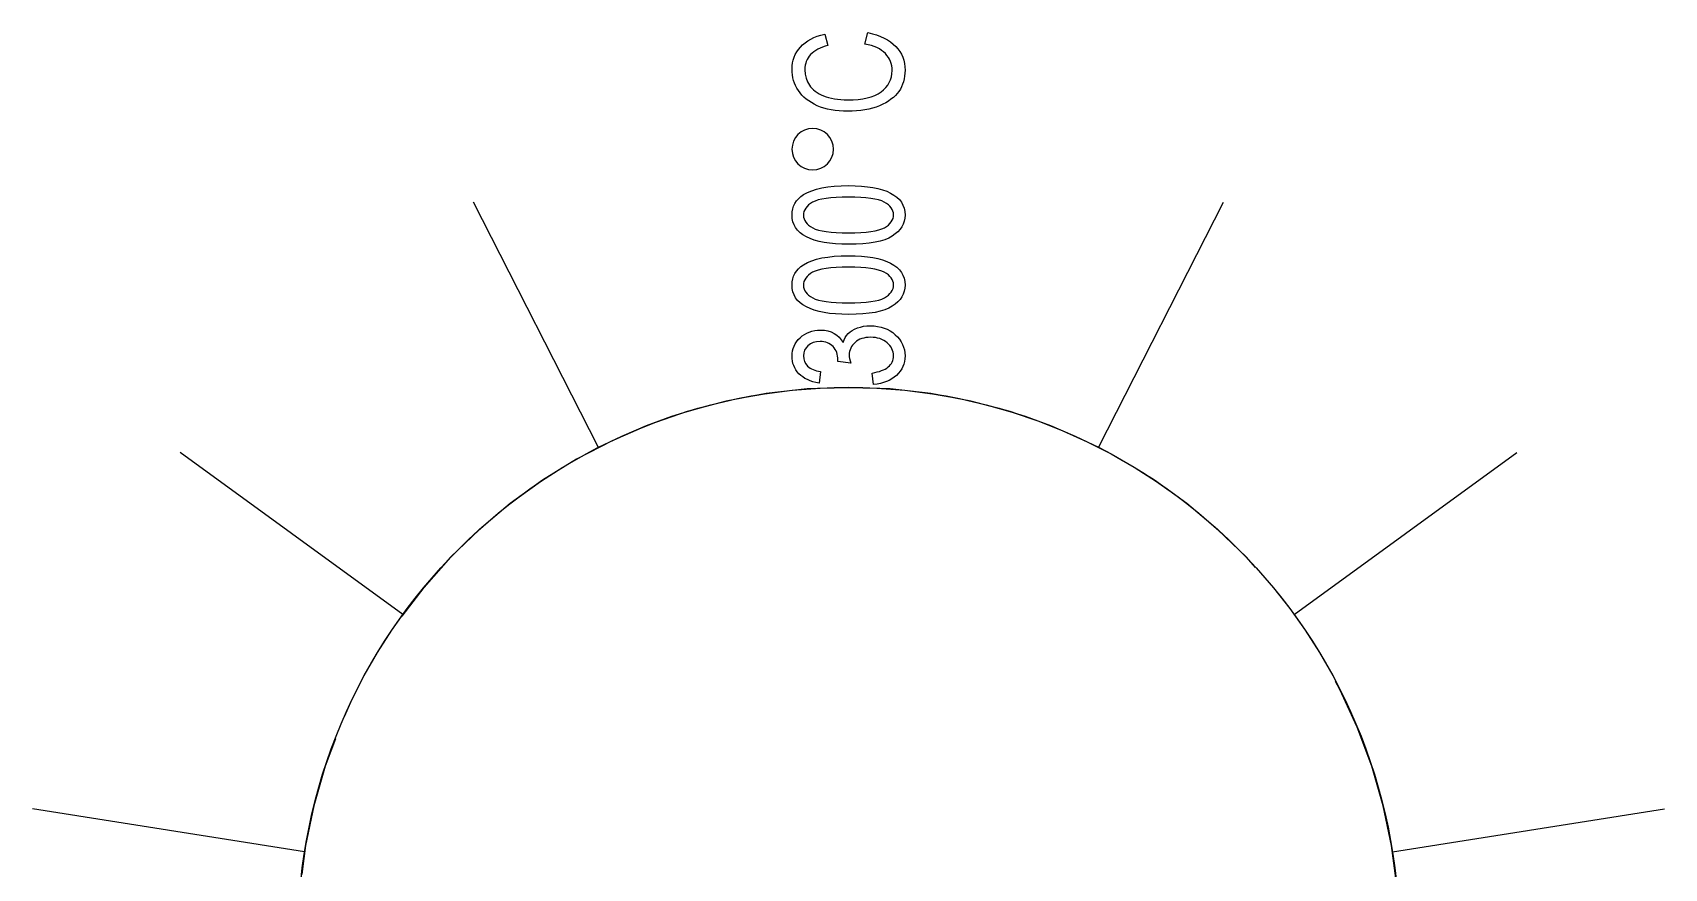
# Paper-space layout 'Layout1' of a CAD drawing. Extents: x 40 to 69.7, y 158.8 to 188.7.
# Drawn here: x 40.05 to 69.68, y 173.49 to 188.66 of the extents above; entities that cross this region are included whole.
import ezdxf

# ---------------------------------------------------------------- set-up
doc = ezdxf.new("R2010")
doc.units = 0
doc.linetypes.add('CENTERX2', pattern=[20.32, 12.7, -2.54, 2.54, -2.54])
doc.layers.add('SLD-0', color=179, linetype='CONTINUOUS')

psp = doc.layouts.get("Layout1")

# ---------------------------------------------------------------- linework, layer by layer
at = {"layer": 'SLD-0', "color": 179, "linetype": 'CONTINUOUS'}
for p, q in [((54.029, 188.443), (54.073, 188.48)), ((54.073, 188.48), (54.122, 188.514)), ((54.122, 188.514), (54.176, 188.545)), ((54.176, 188.545), (54.233, 188.573)), ((54.233, 188.573), (54.296, 188.598)), ((54.296, 188.598), (54.363, 188.62)), ((54.363, 188.62), (54.434, 188.638)), ((54.434, 188.638), (54.486, 188.43)), ((55.161, 188.456), (55.213, 188.664)), ((55.221, 188.444), (55.161, 188.456)), ((55.213, 188.664), (55.296, 188.644)), ((55.296, 188.644), (55.373, 188.622)), ((55.373, 188.622), (55.444, 188.595)), ((55.444, 188.595), (55.51, 188.566)), ((55.51, 188.566), (55.571, 188.533)), ((55.571, 188.533), (55.626, 188.497)), ((55.626, 188.497), (55.676, 188.457)), ((55.676, 188.457), (55.721, 188.414)), ((53.846, 188.113), (53.858, 188.166)), ((53.858, 188.166), (53.875, 188.217)), ((53.875, 188.217), (53.896, 188.267)), ((53.896, 188.267), (53.922, 188.314)), ((53.922, 188.314), (53.953, 188.359)), ((53.953, 188.359), (53.988, 188.402)), ((53.988, 188.402), (54.029, 188.443)), ((54.111, 188.176), (54.096, 188.142)), ((54.129, 188.208), (54.111, 188.176)), ((54.15, 188.238), (54.129, 188.208)), ((54.174, 188.266), (54.15, 188.238)), ((54.202, 188.293), (54.174, 188.266)), ((54.233, 188.317), (54.202, 188.293)), ((54.267, 188.34), (54.233, 188.317)), ((54.304, 188.362), (54.267, 188.34)), ((54.345, 188.381), (54.304, 188.362)), ((54.389, 188.399), (54.345, 188.381)), ((54.436, 188.416), (54.389, 188.399)), ((54.486, 188.43), (54.436, 188.416)), ((55.278, 188.429), (55.221, 188.444)), ((55.33, 188.411), (55.278, 188.429)), ((55.378, 188.391), (55.33, 188.411)), ((55.423, 188.368), (55.378, 188.391)), ((55.463, 188.342), (55.423, 188.368)), ((55.5, 188.314), (55.463, 188.342)), ((55.532, 188.283), (55.5, 188.314)), ((55.561, 188.25), (55.532, 188.283)), ((55.586, 188.215), (55.561, 188.25)), ((55.607, 188.179), (55.586, 188.215)), ((55.624, 188.141), (55.607, 188.179)), ((55.721, 188.414), (55.76, 188.369)), ((55.76, 188.369), (55.794, 188.321)), ((55.794, 188.321), (55.823, 188.27)), ((55.823, 188.27), (55.847, 188.217)), ((55.847, 188.217), (55.865, 188.162)), ((55.865, 188.162), (55.878, 188.104)), ((53.837, 188), (53.839, 188.058)), ((53.838, 187.947), (53.837, 188)), ((53.844, 187.896), (53.838, 187.947)), ((53.839, 188.058), (53.846, 188.113)), ((53.853, 187.845), (53.844, 187.896)), ((54.072, 188.032), (54.07, 187.991)), ((54.07, 187.991), (54.076, 187.912)), ((54.077, 188.071), (54.072, 188.032)), ((54.076, 187.912), (54.091, 187.838)), ((54.085, 188.107), (54.077, 188.071)), ((54.096, 188.142), (54.085, 188.107)), ((55.638, 188.102), (55.624, 188.141)), ((55.626, 187.808), (55.642, 187.86)), ((55.647, 188.061), (55.638, 188.102)), ((55.642, 187.86), (55.651, 187.916)), ((55.653, 188.019), (55.647, 188.061)), ((55.651, 187.916), (55.655, 187.975)), ((55.655, 187.975), (55.653, 188.019)), ((55.882, 187.873), (55.873, 187.822)), ((55.878, 188.104), (55.886, 188.044)), ((55.887, 187.926), (55.882, 187.873)), ((55.886, 188.044), (55.889, 187.981)), ((55.889, 187.981), (55.887, 187.926)), ((53.865, 187.796), (53.853, 187.845)), ((53.882, 187.748), (53.865, 187.796)), ((53.901, 187.702), (53.882, 187.748)), ((53.925, 187.657), (53.901, 187.702)), ((53.952, 187.612), (53.925, 187.657)), ((53.983, 187.57), (53.952, 187.612)), ((54.017, 187.53), (53.983, 187.57)), ((54.091, 187.838), (54.117, 187.77)), ((54.117, 187.77), (54.153, 187.707)), ((54.153, 187.707), (54.175, 187.678)), ((54.175, 187.678), (54.2, 187.65)), ((54.2, 187.65), (54.227, 187.624)), ((54.227, 187.624), (54.258, 187.599)), ((54.258, 187.599), (54.292, 187.575)), ((54.292, 187.575), (54.328, 187.554)), ((55.4, 187.554), (55.453, 187.588)), ((55.453, 187.588), (55.501, 187.626)), ((55.501, 187.626), (55.542, 187.667)), ((55.542, 187.667), (55.576, 187.711)), ((55.576, 187.711), (55.604, 187.758)), ((55.604, 187.758), (55.626, 187.808)), ((55.778, 187.597), (55.748, 187.558)), ((55.804, 187.638), (55.778, 187.597)), ((55.826, 187.681), (55.804, 187.638)), ((55.845, 187.726), (55.826, 187.681)), ((55.861, 187.773), (55.845, 187.726)), ((55.873, 187.822), (55.861, 187.773)), ((54.054, 187.492), (54.017, 187.53)), ((54.096, 187.457), (54.054, 187.492)), ((54.14, 187.423), (54.096, 187.457)), ((54.188, 187.392), (54.14, 187.423)), ((54.24, 187.364), (54.188, 187.392)), ((54.295, 187.337), (54.24, 187.364)), ((54.353, 187.313), (54.295, 187.337)), ((54.328, 187.554), (54.367, 187.534)), ((54.414, 187.293), (54.353, 187.313)), ((54.367, 187.534), (54.409, 187.515)), ((54.409, 187.515), (54.454, 187.498)), ((54.479, 187.275), (54.414, 187.293)), ((54.454, 187.498), (54.502, 187.484)), ((54.547, 187.261), (54.479, 187.275)), ((54.502, 187.484), (54.552, 187.471)), ((54.552, 187.471), (54.606, 187.461)), ((54.606, 187.461), (54.662, 187.453)), ((54.662, 187.453), (54.722, 187.448)), ((54.722, 187.448), (54.784, 187.444)), ((54.784, 187.444), (54.849, 187.443)), ((54.849, 187.443), (54.947, 187.446)), ((54.947, 187.446), (55.038, 187.452)), ((55.038, 187.452), (55.123, 187.463)), ((55.123, 187.463), (55.202, 187.48)), ((55.229, 187.275), (55.159, 187.261)), ((55.202, 187.48), (55.274, 187.5)), ((55.297, 187.293), (55.229, 187.275)), ((55.274, 187.5), (55.34, 187.525)), ((55.362, 187.313), (55.297, 187.293)), ((55.34, 187.525), (55.4, 187.554)), ((55.424, 187.337), (55.362, 187.313)), ((55.483, 187.363), (55.424, 187.337)), ((55.538, 187.391), (55.483, 187.363)), ((55.588, 187.421), (55.538, 187.391)), ((55.634, 187.453), (55.588, 187.421)), ((55.677, 187.486), (55.634, 187.453)), ((55.715, 187.521), (55.677, 187.486)), ((55.748, 187.558), (55.715, 187.521)), ((54.618, 187.25), (54.547, 187.261)), ((54.692, 187.242), (54.618, 187.25)), ((54.769, 187.237), (54.692, 187.242)), ((54.849, 187.235), (54.769, 187.237)), ((54.931, 187.237), (54.849, 187.235)), ((55.009, 187.242), (54.931, 187.237)), ((55.085, 187.25), (55.009, 187.242)), ((55.159, 187.261), (55.085, 187.25)), ((54.116, 185.76), (54.194, 185.793)), ((54.194, 185.793), (54.282, 185.821)), ((54.282, 185.821), (54.379, 185.844)), ((54.379, 185.844), (54.486, 185.862)), ((54.486, 185.862), (54.602, 185.875)), ((54.602, 185.875), (54.728, 185.882)), ((54.728, 185.882), (54.863, 185.885)), ((54.863, 185.885), (54.985, 185.883)), ((54.985, 185.883), (55.1, 185.876)), ((55.1, 185.876), (55.206, 185.866)), ((55.206, 185.866), (55.306, 185.851)), ((55.306, 185.851), (55.397, 185.832)), ((55.397, 185.832), (55.481, 185.809)), ((55.481, 185.809), (55.558, 185.782)), ((50.323, 181.131), (48.053, 185.586)), ((53.85, 185.464), (53.866, 185.515)), ((53.866, 185.515), (53.889, 185.562)), ((53.889, 185.562), (53.919, 185.607)), ((53.919, 185.607), (53.955, 185.648)), ((53.955, 185.648), (53.998, 185.686)), ((53.998, 185.686), (54.048, 185.722)), ((54.048, 185.722), (54.116, 185.76)), ((54.109, 185.507), (54.086, 185.478)), ((54.137, 185.535), (54.109, 185.507)), ((54.171, 185.56), (54.137, 185.535)), ((54.209, 185.584), (54.171, 185.56)), ((54.255, 185.606), (54.209, 185.584)), ((54.312, 185.625), (54.255, 185.606)), ((54.378, 185.641), (54.312, 185.625)), ((54.455, 185.654), (54.378, 185.641)), ((54.542, 185.664), (54.455, 185.654)), ((54.639, 185.671), (54.542, 185.664)), ((54.746, 185.675), (54.639, 185.671)), ((54.863, 185.677), (54.746, 185.675)), ((54.978, 185.675), (54.863, 185.677)), ((55.084, 185.671), (54.978, 185.675)), ((55.18, 185.664), (55.084, 185.671)), ((55.266, 185.654), (55.18, 185.664)), ((55.343, 185.641), (55.266, 185.654)), ((55.409, 185.625), (55.343, 185.641)), ((55.466, 185.607), (55.409, 185.625)), ((55.513, 185.585), (55.466, 185.607)), ((55.552, 185.562), (55.513, 185.585)), ((55.586, 185.536), (55.552, 185.562)), ((55.558, 185.782), (55.627, 185.75)), ((55.615, 185.51), (55.586, 185.536)), ((55.639, 185.483), (55.615, 185.51)), ((55.627, 185.75), (55.688, 185.714)), ((55.688, 185.714), (55.742, 185.674)), ((55.742, 185.674), (55.786, 185.631)), ((55.786, 185.631), (55.823, 185.583)), ((55.823, 185.583), (55.852, 185.531)), ((55.852, 185.531), (55.872, 185.475)), ((59.402, 181.131), (61.672, 185.586)), ((53.837, 185.353), (53.84, 185.41)), ((53.841, 185.29), (53.837, 185.353)), ((53.84, 185.41), (53.85, 185.464)), ((53.853, 185.23), (53.841, 185.29)), ((53.873, 185.174), (53.853, 185.23)), ((54.047, 185.381), (54.044, 185.345)), ((54.044, 185.345), (54.047, 185.312)), ((54.054, 185.415), (54.047, 185.381)), ((54.047, 185.312), (54.055, 185.28)), ((54.067, 185.448), (54.054, 185.415)), ((54.055, 185.28), (54.068, 185.25)), ((54.086, 185.478), (54.067, 185.448)), ((54.068, 185.25), (54.086, 185.221)), ((54.086, 185.221), (54.11, 185.193)), ((54.11, 185.193), (54.139, 185.167)), ((55.588, 185.17), (55.616, 185.197)), ((55.616, 185.197), (55.639, 185.226)), ((55.657, 185.453), (55.639, 185.483)), ((55.639, 185.226), (55.658, 185.256)), ((55.67, 185.422), (55.657, 185.453)), ((55.658, 185.256), (55.671, 185.288)), ((55.678, 185.39), (55.67, 185.422)), ((55.671, 185.288), (55.678, 185.322)), ((55.681, 185.357), (55.678, 185.39)), ((55.678, 185.322), (55.681, 185.357)), ((55.874, 185.239), (55.856, 185.187)), ((55.872, 185.475), (55.884, 185.415)), ((55.885, 185.294), (55.874, 185.239)), ((55.884, 185.415), (55.889, 185.351)), ((55.889, 185.351), (55.885, 185.294)), ((53.901, 185.122), (53.873, 185.174)), ((53.938, 185.074), (53.901, 185.122)), ((53.983, 185.03), (53.938, 185.074)), ((54.036, 184.991), (53.983, 185.03)), ((54.097, 184.955), (54.036, 184.991)), ((54.166, 184.923), (54.097, 184.955)), ((54.139, 185.167), (54.173, 185.142)), ((54.242, 184.896), (54.166, 184.923)), ((54.173, 185.142), (54.212, 185.118)), ((54.212, 185.118), (54.259, 185.097)), ((54.327, 184.873), (54.242, 184.896)), ((54.259, 185.097), (54.315, 185.079)), ((54.315, 185.079), (54.382, 185.063)), ((54.382, 185.063), (54.459, 185.05)), ((54.459, 185.05), (54.545, 185.041)), ((54.545, 185.041), (54.641, 185.033)), ((54.641, 185.033), (54.747, 185.029)), ((54.747, 185.029), (54.863, 185.028)), ((54.862, 185.028), (54.979, 185.029)), ((54.979, 185.029), (55.086, 185.033)), ((55.086, 185.033), (55.183, 185.041)), ((55.183, 185.041), (55.269, 185.051)), ((55.269, 185.051), (55.346, 185.064)), ((55.346, 185.064), (55.412, 185.08)), ((55.412, 185.08), (55.469, 185.099)), ((55.522, 184.903), (55.438, 184.878)), ((55.469, 185.099), (55.515, 185.12)), ((55.515, 185.12), (55.554, 185.144)), ((55.595, 184.933), (55.522, 184.903)), ((55.554, 185.144), (55.588, 185.17)), ((55.658, 184.968), (55.595, 184.933)), ((55.712, 185.007), (55.658, 184.968)), ((55.759, 185.048), (55.712, 185.007)), ((55.798, 185.092), (55.759, 185.048)), ((55.831, 185.138), (55.798, 185.092)), ((55.856, 185.187), (55.831, 185.138)), ((54.419, 184.853), (54.327, 184.873)), ((54.518, 184.839), (54.419, 184.853)), ((54.486, 184.589), (54.602, 184.602)), ((54.626, 184.828), (54.518, 184.839)), ((54.602, 184.602), (54.728, 184.61)), ((54.741, 184.822), (54.626, 184.828)), ((54.728, 184.61), (54.863, 184.612)), ((54.863, 184.82), (54.741, 184.822)), ((54.999, 184.822), (54.863, 184.82)), ((54.863, 184.612), (54.985, 184.61)), ((54.985, 184.61), (55.1, 184.603)), ((55.125, 184.829), (54.999, 184.822)), ((55.1, 184.603), (55.206, 184.593)), ((55.24, 184.84), (55.125, 184.829)), ((55.344, 184.857), (55.24, 184.84)), ((55.438, 184.878), (55.344, 184.857)), ((53.889, 184.29), (53.919, 184.334)), ((53.919, 184.334), (53.955, 184.375)), ((53.955, 184.375), (53.998, 184.414)), ((53.998, 184.414), (54.048, 184.449)), ((54.048, 184.449), (54.116, 184.487)), ((54.116, 184.487), (54.194, 184.52)), ((54.209, 184.312), (54.171, 184.288)), ((54.194, 184.52), (54.282, 184.548)), ((54.255, 184.333), (54.209, 184.312)), ((54.312, 184.352), (54.255, 184.333)), ((54.282, 184.548), (54.379, 184.571)), ((54.378, 184.368), (54.312, 184.352)), ((54.455, 184.381), (54.378, 184.368)), ((54.379, 184.571), (54.486, 184.589)), ((54.542, 184.391), (54.455, 184.381)), ((54.639, 184.398), (54.542, 184.391)), ((54.746, 184.403), (54.639, 184.398)), ((54.863, 184.404), (54.746, 184.403)), ((54.978, 184.403), (54.863, 184.404)), ((55.084, 184.398), (54.978, 184.403)), ((55.18, 184.391), (55.084, 184.398)), ((55.266, 184.381), (55.18, 184.391)), ((55.206, 184.593), (55.306, 184.578)), ((55.343, 184.368), (55.266, 184.381)), ((55.306, 184.578), (55.397, 184.559)), ((55.409, 184.353), (55.343, 184.368)), ((55.397, 184.559), (55.481, 184.536)), ((55.466, 184.334), (55.409, 184.353)), ((55.513, 184.312), (55.466, 184.334)), ((55.481, 184.536), (55.558, 184.509)), ((55.552, 184.289), (55.513, 184.312)), ((55.558, 184.509), (55.627, 184.477)), ((55.627, 184.477), (55.688, 184.442)), ((55.688, 184.442), (55.742, 184.402)), ((55.742, 184.402), (55.786, 184.358)), ((55.786, 184.358), (55.823, 184.31)), ((55.823, 184.31), (55.852, 184.258)), ((53.837, 184.081), (53.84, 184.138)), ((53.841, 184.017), (53.837, 184.081)), ((53.84, 184.138), (53.85, 184.192)), ((53.853, 183.957), (53.841, 184.017)), ((53.85, 184.192), (53.866, 184.242)), ((53.866, 184.242), (53.889, 184.29)), ((54.047, 184.108), (54.044, 184.072)), ((54.044, 184.072), (54.047, 184.039)), ((54.054, 184.142), (54.047, 184.108)), ((54.047, 184.039), (54.055, 184.007)), ((54.067, 184.175), (54.054, 184.142)), ((54.055, 184.007), (54.068, 183.977)), ((54.086, 184.206), (54.067, 184.175)), ((54.109, 184.235), (54.086, 184.206)), ((54.137, 184.262), (54.109, 184.235)), ((54.171, 184.288), (54.137, 184.262)), ((55.586, 184.264), (55.552, 184.289)), ((55.615, 184.237), (55.586, 184.264)), ((55.639, 184.21), (55.615, 184.237)), ((55.657, 184.181), (55.639, 184.21)), ((55.67, 184.15), (55.657, 184.181)), ((55.658, 183.983), (55.671, 184.015)), ((55.678, 184.118), (55.67, 184.15)), ((55.671, 184.015), (55.678, 184.049)), ((55.681, 184.084), (55.678, 184.118)), ((55.678, 184.049), (55.681, 184.084)), ((55.852, 184.258), (55.872, 184.202)), ((55.872, 184.202), (55.884, 184.142)), ((55.885, 184.021), (55.874, 183.967)), ((55.884, 184.142), (55.889, 184.078)), ((55.889, 184.078), (55.885, 184.021)), ((53.873, 183.901), (53.853, 183.957)), ((53.901, 183.849), (53.873, 183.901)), ((53.938, 183.802), (53.901, 183.849)), ((53.983, 183.758), (53.938, 183.802)), ((54.036, 183.718), (53.983, 183.758)), ((54.097, 183.682), (54.036, 183.718)), ((54.068, 183.977), (54.086, 183.948)), ((54.086, 183.948), (54.11, 183.92)), ((54.11, 183.92), (54.139, 183.894)), ((54.139, 183.894), (54.173, 183.869)), ((54.173, 183.869), (54.212, 183.846)), ((54.212, 183.846), (54.259, 183.825)), ((54.259, 183.825), (54.315, 183.806)), ((54.315, 183.806), (54.382, 183.791)), ((54.382, 183.791), (54.459, 183.778)), ((54.459, 183.778), (54.545, 183.768)), ((54.545, 183.768), (54.641, 183.761)), ((54.641, 183.761), (54.747, 183.756)), ((54.747, 183.756), (54.863, 183.755)), ((54.862, 183.755), (54.979, 183.756)), ((54.979, 183.756), (55.086, 183.761)), ((55.086, 183.761), (55.183, 183.768)), ((55.183, 183.768), (55.269, 183.778)), ((55.269, 183.778), (55.346, 183.791)), ((55.346, 183.791), (55.412, 183.807)), ((55.412, 183.807), (55.469, 183.826)), ((55.469, 183.826), (55.515, 183.847)), ((55.515, 183.847), (55.554, 183.871)), ((55.554, 183.871), (55.588, 183.897)), ((55.588, 183.897), (55.616, 183.924)), ((55.616, 183.924), (55.639, 183.953)), ((55.639, 183.953), (55.658, 183.983)), ((55.712, 183.734), (55.658, 183.696)), ((55.759, 183.776), (55.712, 183.734)), ((55.798, 183.819), (55.759, 183.776)), ((55.831, 183.866), (55.798, 183.819)), ((55.856, 183.915), (55.831, 183.866)), ((55.874, 183.967), (55.856, 183.915)), ((54.166, 183.651), (54.097, 183.682)), ((54.242, 183.623), (54.166, 183.651)), ((54.327, 183.6), (54.242, 183.623)), ((54.419, 183.581), (54.327, 183.6)), ((54.518, 183.566), (54.419, 183.581)), ((54.626, 183.556), (54.518, 183.566)), ((54.741, 183.549), (54.626, 183.556)), ((54.863, 183.547), (54.741, 183.549)), ((54.999, 183.549), (54.863, 183.547)), ((55.125, 183.556), (54.999, 183.549)), ((55.24, 183.568), (55.125, 183.556)), ((55.344, 183.584), (55.24, 183.568)), ((55.438, 183.605), (55.344, 183.584)), ((55.522, 183.631), (55.438, 183.605)), ((55.595, 183.661), (55.522, 183.631)), ((55.658, 183.696), (55.595, 183.661)), ((53.95, 183.088), (53.984, 183.124)), ((53.984, 183.124), (54.022, 183.156)), ((54.022, 183.156), (54.063, 183.184)), ((54.063, 183.184), (54.106, 183.208)), ((54.106, 183.208), (54.151, 183.227)), ((54.151, 183.227), (54.199, 183.242)), ((54.199, 183.242), (54.25, 183.253)), ((54.25, 183.253), (54.302, 183.259)), ((54.302, 183.259), (54.357, 183.261)), ((54.357, 183.261), (54.424, 183.258)), ((54.424, 183.258), (54.486, 183.246)), ((54.486, 183.246), (54.545, 183.228)), ((54.545, 183.228), (54.6, 183.202)), ((54.6, 183.202), (54.649, 183.169)), ((54.649, 183.169), (54.694, 183.131)), ((54.694, 183.131), (54.732, 183.086)), ((54.781, 183.083), (54.802, 183.125)), ((54.802, 183.125), (54.826, 183.163)), ((54.826, 183.163), (54.856, 183.197)), ((54.856, 183.197), (54.89, 183.228)), ((54.89, 183.228), (54.929, 183.255)), ((54.929, 183.255), (54.974, 183.279)), ((54.974, 183.279), (55.024, 183.3)), ((55.024, 183.3), (55.078, 183.317)), ((55.078, 183.317), (55.136, 183.33)), ((55.141, 183.118), (55.105, 183.108)), ((55.136, 183.33), (55.196, 183.337)), ((55.179, 183.126), (55.141, 183.118)), ((55.22, 183.13), (55.179, 183.126)), ((55.196, 183.337), (55.26, 183.339)), ((55.262, 183.131), (55.22, 183.13)), ((55.26, 183.339), (55.328, 183.337)), ((55.308, 183.13), (55.262, 183.131)), ((55.351, 183.125), (55.308, 183.13)), ((55.328, 183.337), (55.392, 183.329)), ((55.392, 183.117), (55.351, 183.125)), ((55.392, 183.329), (55.453, 183.317)), ((55.453, 183.317), (55.511, 183.299)), ((55.511, 183.299), (55.566, 183.276)), ((55.566, 183.276), (55.618, 183.249)), ((55.618, 183.249), (55.667, 183.216)), ((55.667, 183.216), (55.712, 183.178)), ((55.712, 183.178), (55.754, 183.137)), ((55.754, 183.137), (55.789, 183.094)), ((53.837, 182.79), (53.839, 182.838)), ((53.839, 182.838), (53.846, 182.884)), ((53.846, 182.884), (53.857, 182.929)), ((53.857, 182.929), (53.873, 182.972)), ((53.873, 182.972), (53.894, 183.012)), ((53.894, 183.012), (53.92, 183.051)), ((53.92, 183.051), (53.95, 183.088)), ((54.05, 182.847), (54.044, 182.795)), ((54.065, 182.895), (54.05, 182.847)), ((54.091, 182.939), (54.065, 182.895)), ((54.127, 182.978), (54.091, 182.939)), ((54.171, 183.011), (54.127, 182.978)), ((54.223, 183.035), (54.171, 183.011)), ((54.281, 183.049), (54.223, 183.035)), ((54.345, 183.054), (54.281, 183.049)), ((54.382, 183.052), (54.345, 183.054)), ((54.416, 183.048), (54.382, 183.052)), ((54.448, 183.041), (54.416, 183.048)), ((54.479, 183.03), (54.448, 183.041)), ((54.507, 183.017), (54.479, 183.03)), ((54.534, 183.002), (54.507, 183.017)), ((54.559, 182.983), (54.534, 183.002)), ((54.582, 182.961), (54.559, 182.983)), ((54.602, 182.937), (54.582, 182.961)), ((54.621, 182.911), (54.602, 182.937)), ((54.636, 182.884), (54.621, 182.911)), ((54.648, 182.855), (54.636, 182.884)), ((54.658, 182.824), (54.648, 182.855)), ((54.665, 182.791), (54.658, 182.824)), ((54.732, 183.086), (54.765, 183.036)), ((54.765, 183.036), (54.781, 183.083)), ((54.877, 182.841), (54.876, 182.807)), ((54.882, 182.873), (54.877, 182.841)), ((54.891, 182.904), (54.882, 182.873)), ((54.902, 182.933), (54.891, 182.904)), ((54.917, 182.961), (54.902, 182.933)), ((54.935, 182.988), (54.917, 182.961)), ((54.957, 183.014), (54.935, 182.988)), ((54.982, 183.038), (54.957, 183.014)), ((55.009, 183.06), (54.982, 183.038)), ((55.039, 183.079), (55.009, 183.06)), ((55.071, 183.095), (55.039, 183.079)), ((55.105, 183.108), (55.071, 183.095)), ((55.431, 183.107), (55.392, 183.117)), ((55.467, 183.092), (55.431, 183.107)), ((55.502, 183.075), (55.467, 183.092)), ((55.534, 183.055), (55.502, 183.075)), ((55.564, 183.032), (55.534, 183.055)), ((55.591, 183.006), (55.564, 183.032)), ((55.615, 182.98), (55.591, 183.006)), ((55.635, 182.952), (55.615, 182.98)), ((55.651, 182.923), (55.635, 182.952)), ((55.664, 182.893), (55.651, 182.923)), ((55.673, 182.862), (55.664, 182.893)), ((55.679, 182.83), (55.673, 182.862)), ((55.681, 182.796), (55.679, 182.83)), ((55.789, 183.094), (55.82, 183.048)), ((55.82, 183.048), (55.845, 183.001)), ((55.845, 183.001), (55.864, 182.952)), ((55.864, 182.952), (55.878, 182.901)), ((55.878, 182.901), (55.886, 182.848)), ((55.886, 182.848), (55.889, 182.793)), ((53.839, 182.744), (53.837, 182.79)), ((53.844, 182.7), (53.839, 182.744)), ((53.854, 182.657), (53.844, 182.7)), ((53.868, 182.616), (53.854, 182.657)), ((53.885, 182.577), (53.868, 182.616)), ((53.907, 182.54), (53.885, 182.577)), ((53.932, 182.504), (53.907, 182.54)), ((54.044, 182.795), (54.049, 182.741)), ((54.049, 182.741), (54.064, 182.692)), ((54.064, 182.692), (54.088, 182.647)), ((54.088, 182.647), (54.121, 182.606)), ((54.121, 182.606), (54.142, 182.588)), ((54.142, 182.588), (54.165, 182.571)), ((54.165, 182.571), (54.191, 182.556)), ((54.191, 182.556), (54.219, 182.543)), ((54.219, 182.543), (54.249, 182.532)), ((54.249, 182.532), (54.283, 182.522)), ((54.669, 182.757), (54.665, 182.791)), ((54.668, 182.69), (54.671, 182.721)), ((54.903, 182.664), (54.668, 182.69)), ((54.671, 182.721), (54.669, 182.757)), ((54.876, 182.807), (54.877, 182.777)), ((54.877, 182.777), (54.882, 182.743)), ((54.882, 182.743), (54.891, 182.705)), ((54.891, 182.705), (54.903, 182.664)), ((55.423, 182.512), (55.462, 182.525)), ((55.462, 182.525), (55.496, 182.539)), ((55.496, 182.539), (55.529, 182.555)), ((55.529, 182.555), (55.557, 182.573)), ((55.557, 182.573), (55.583, 182.592)), ((55.583, 182.592), (55.606, 182.612)), ((55.606, 182.612), (55.626, 182.634)), ((55.626, 182.634), (55.643, 182.657)), ((55.643, 182.657), (55.656, 182.682)), ((55.656, 182.682), (55.667, 182.708)), ((55.667, 182.708), (55.675, 182.736)), ((55.675, 182.736), (55.679, 182.765)), ((55.679, 182.765), (55.681, 182.796)), ((55.828, 182.557), (55.801, 182.516)), ((55.85, 182.6), (55.828, 182.557)), ((55.867, 182.645), (55.85, 182.6)), ((55.879, 182.692), (55.867, 182.645)), ((55.886, 182.741), (55.879, 182.692)), ((55.889, 182.793), (55.886, 182.741)), ((53.961, 182.47), (53.932, 182.504)), ((53.994, 182.438), (53.961, 182.47)), ((54.031, 182.41), (53.994, 182.438)), ((54.072, 182.384), (54.031, 182.41)), ((54.116, 182.362), (54.072, 182.384)), ((54.164, 182.342), (54.116, 182.362)), ((54.215, 182.325), (54.164, 182.342)), ((54.271, 182.311), (54.215, 182.325)), ((54.33, 182.3), (54.271, 182.311)), ((54.283, 182.522), (54.318, 182.514)), ((54.318, 182.514), (54.356, 182.508)), ((54.356, 182.508), (54.33, 182.3)), ((55.291, 182.482), (55.338, 182.491)), ((55.317, 182.274), (55.291, 182.482)), ((55.381, 182.281), (55.317, 182.274)), ((55.338, 182.491), (55.382, 182.501)), ((55.441, 182.292), (55.381, 182.281)), ((55.382, 182.501), (55.423, 182.512)), ((55.498, 182.307), (55.441, 182.292)), ((55.552, 182.326), (55.498, 182.307)), ((55.602, 182.348), (55.552, 182.326)), ((55.649, 182.375), (55.602, 182.348)), ((55.693, 182.405), (55.649, 182.375)), ((55.733, 182.439), (55.693, 182.405)), ((55.77, 182.477), (55.733, 182.439)), ((55.801, 182.516), (55.77, 182.477)), ((46.772, 178.098), (42.727, 181.037)), ((62.953, 178.098), (66.998, 181.037)), ((44.986, 173.785), (40.047, 174.567)), ((64.739, 173.785), (69.678, 174.567))]:
    psp.add_line(p, q, dxfattribs=at)
at = {"layer": 'SLD-0', "color": 179, "linetype": 'CENTERX2'}
psp.add_circle((54.863, 172.221), 10, dxfattribs=at)
at = {"layer": 'SLD-0'}
psp.add_circle((54.863, 172.221), 10, dxfattribs=at)
at = {"layer": 'SLD-0', "color": 179, "linetype": 'CONTINUOUS'}
psp.add_arc((54.212, 186.547), 0.377, 270.0009, 269.9991, dxfattribs=at)
at = {"layer": 'SLD-0', "color": 179, "linetype": 'CENTERX2'}
psp.add_arc((54.863, 172.221), 10, 315, 225, dxfattribs=at)

doc.saveas('drawing.dxf')
